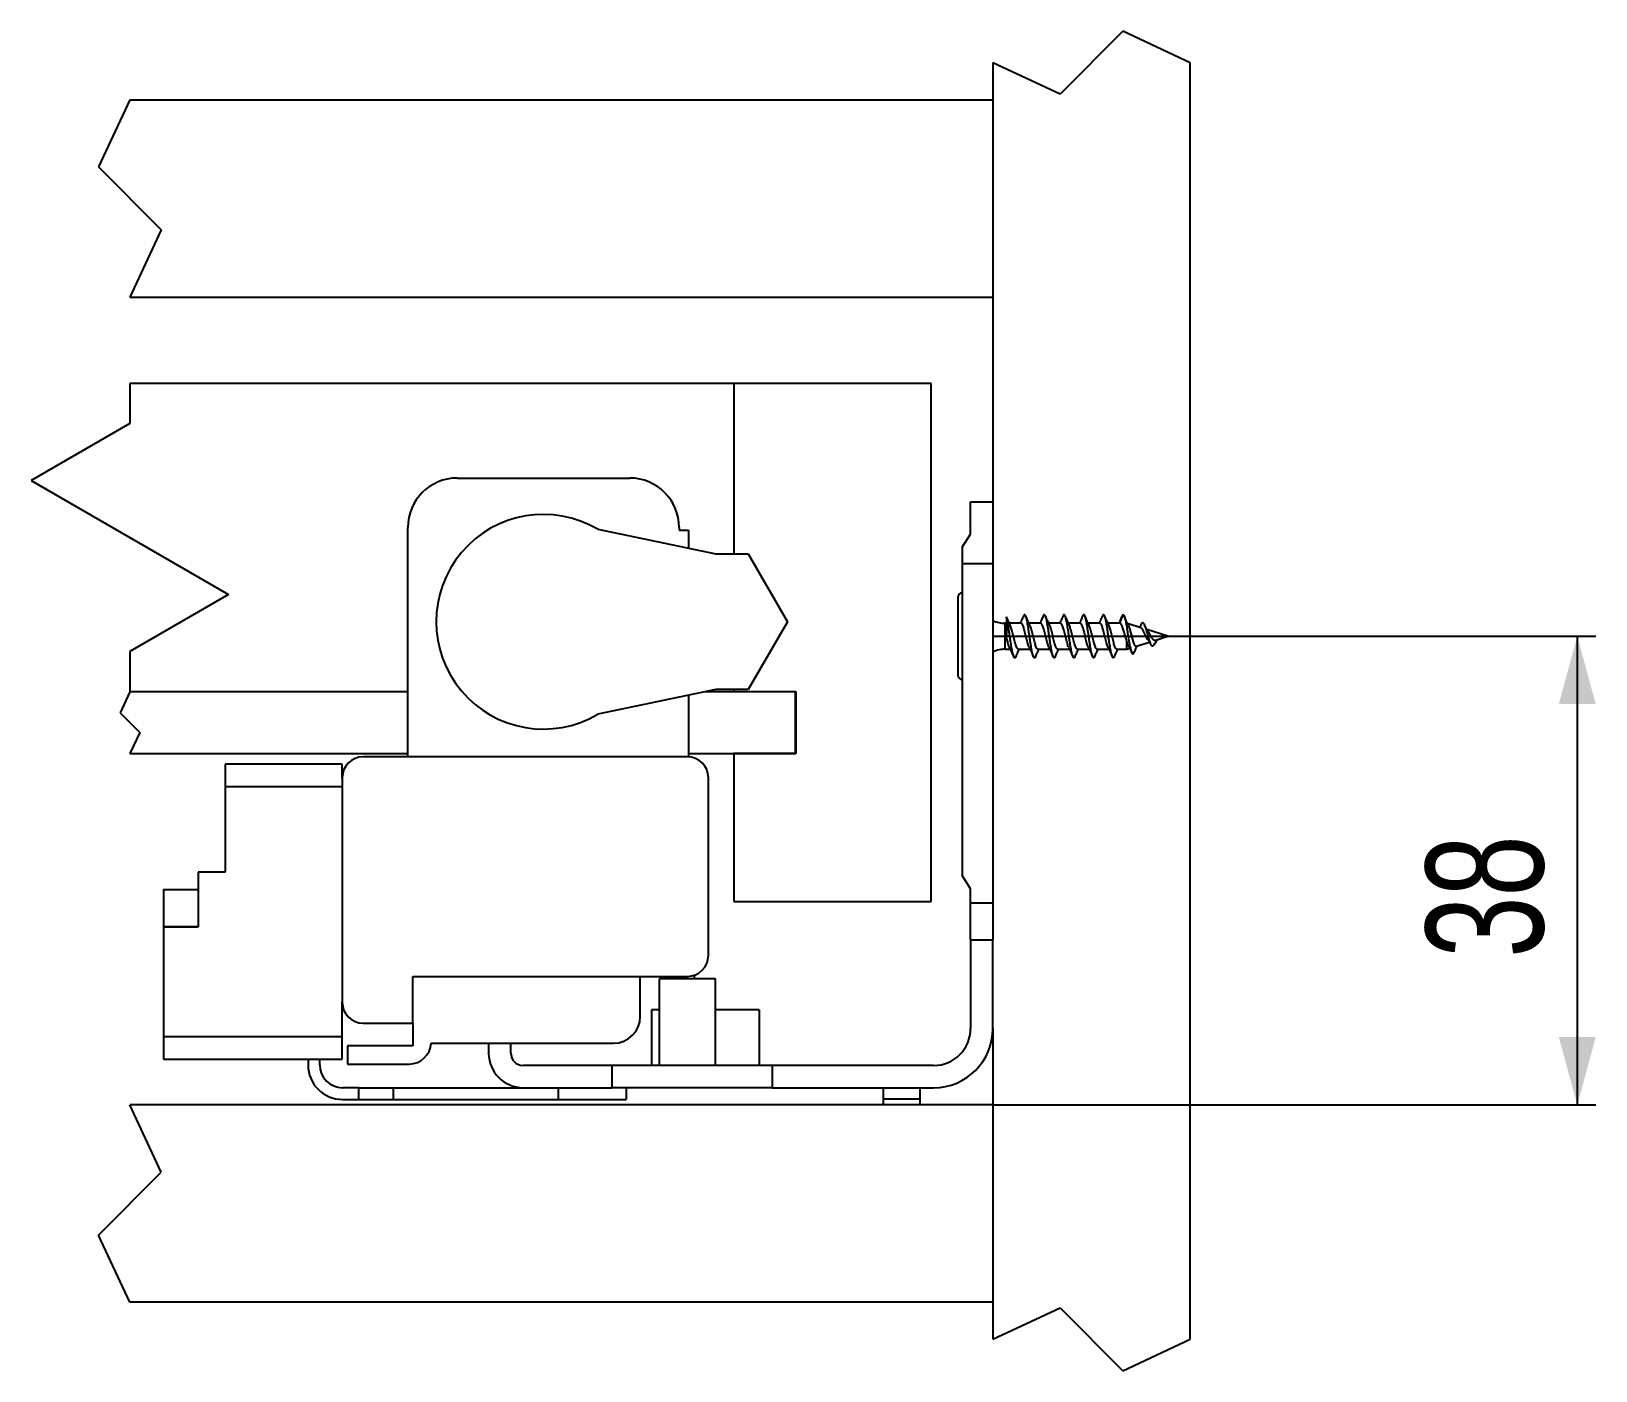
# Model space of a CAD drawing. Header units: millimetres. Extents: x 373 to 500, y 243 to 351.
import ezdxf

# ---------------------------------------------------------------- set-up
doc = ezdxf.new("R2010")
doc.units = ezdxf.units.MM
doc.layers.add('BEMAßUNG', color=7, linetype='Continuous')
doc.styles.add('SLDTEXTSTYLE0', font='TXT', dxfattribs={"width": 0.7})
doc.dimstyles.new('SLDDIMSTYLE0', dxfattribs={"dimtxt": 9.915674, "dimasz": 5.5, "dimexe": 0, "dimexo": 0.0625, "dimgap": 2.478918, "dimtad": 1, "dimdec": 3, "dimrnd": 1e-09, "dimzin": 12, "dimdsep": 46, "dimtxsty": 'SLDTEXTSTYLE0', "dimsah": 1, "dimcen": 0.09, "dimadec": 0, "dimazin": 3, "dimtfac": 1, "dimtofl": 0, "dimtmove": 0, "dimatfit": 3, "dimfxl": 1, "dimfrac": 2, "dimtolj": 1, "dimtzin": 12, "dimarcsym": 0})

# ---------------------------------------------------------------- blocks, each defined once
blk = doc.blocks.new('_D')
at = {"layer": 'BEMAßUNG', "transparency": 16777216}
for p, q in [((451, 302.25), (499.91, 302.25)), ((498.41, 302.25), (498.41, 264.25)), ((451, 264.25), (499.91, 264.25))]:
    blk.add_line(p, q, dxfattribs=at)
for points in [[(498.41, 302.25), (496.91, 296.75), (499.91, 296.75)], [(498.41, 264.25), (499.91, 269.75), (496.91, 269.75)]]:
    blk.add_solid(points, dxfattribs=at)
at = {"layer": 'BEMAßUNG', "transparency": 16777216, "insert": (486.13, 276.19), "char_height": 9.525, "attachment_point": 1, "rotation": 90, "style": 'SLDTEXTSTYLE0'}
blk.add_mtext('38', dxfattribs=at)

msp = doc.modelspace()

# ---------------------------------------------------------------- linework, layer by layer
at = {"color": 7, "linetype": 'Continuous', "lineweight": 25}
for p, q in [((461.5441, 351.2941), (456.4559, 346.2059)), ((467, 348.75), (461.5441, 351.2941)), ((451, 348.75), (451, 345.75)), ((456.4559, 346.2059), (451, 348.75)), ((467, 245.25), (467, 348.75)), ((381, 345.75), (378.4559, 340.2941)), ((381, 345.75), (451, 345.75)), ((451, 345.75), (451, 329.75)), ((378.4559, 340.2941), (383.5441, 335.2059)), ((383.5441, 335.2059), (381, 329.75)), ((381, 329.75), (451, 329.75)), ((451, 329.75), (451, 313.15)), ((381, 322.75), (381, 319.4926)), ((430, 322.75), (381, 322.75)), ((446, 322.75), (430, 322.75)), ((430, 322.75), (430, 308.925)), ((446, 280.75), (446, 322.75)), ((381, 319.4926), (373, 314.8738)), ((373, 314.8738), (389, 305.6362)), ((407.55, 315.075), (421.55, 315.075)), ((449.2, 310.53), (449.2, 313.15)), ((449.2, 313.15), (451, 313.15)), ((451, 313.15), (451, 308.15)), ((403.55, 292.475), (403.55, 311.075)), ((425.55, 311.075), (425.55, 310.855)), ((418.9611, 310.9196), (428.5419, 308.925)), ((425.55, 310.855), (426.3177, 310.855)), ((426.3177, 310.855), (426.3177, 309.388)), ((448.5, 309.4605), (449.2, 310.53)), ((428.5419, 308.925), (431.1553, 308.925)), ((431.1553, 308.925), (434.3563, 303.425)), ((448.5, 309.4605), (448.5, 308.15)), ((448.5, 308.15), (451, 308.15)), ((448.5, 308.15), (448.5, 282.8395)), ((451, 308.15), (451, 280.65)), ((389, 305.6362), (381, 301.0174)), ((448.2, 299.02), (448.2, 305.48)), ((434.3563, 303.425), (431.1553, 297.925)), ((461.2899, 303.3), (461.5799, 304)), ((452.1, 303.3), (452.0102, 303.3)), ((453.29, 303.3), (452.3383, 303.3)), ((454.89, 303.3), (453.9377, 303.3)), ((456.4898, 303.3), (455.5372, 303.3)), ((458.0899, 303.3), (457.1383, 303.3)), ((459.6901, 303.3), (458.7373, 303.3)), ((461.2899, 303.3), (460.3382, 303.3)), ((463.0043, 302.9423), (461.9254, 303.2825)), ((465.2, 302.25), (463.4994, 302.7862)), ((464.216, 301.9398), (465.2, 302.25)), ((381, 301.0174), (381, 297.76)), ((452.0102, 301.2), (452.4215, 301.2)), ((453.0699, 301.2), (454.0225, 301.2)), ((454.6697, 301.2), (455.6226, 301.2)), ((456.2698, 301.2), (457.2225, 301.2)), ((457.87, 301.2), (458.8225, 301.2)), ((459.4697, 301.2), (460.422, 301.2)), ((461.0697, 301.2), (461.8698, 301.2)), ((461.8698, 301.2), (461.8698, 301.8516)), ((461.8698, 301.2), (462.0982, 301.272)), ((462.6361, 301.4416), (463.6983, 301.7765)), ((464.0881, 301.5791), (464.0927, 301.5871)), ((464.3014, 301.9667), (464.1299, 301.6516)), ((381, 297.75), (380.205, 296.045)), ((381, 297.76), (403.55, 297.76)), ((403.55, 297.75), (381, 297.75)), ((428.5419, 297.925), (418.9611, 295.9304)), ((426.3177, 297.462), (426.3177, 292.475)), ((435, 297.75), (427.7013, 297.75)), ((427.7493, 297.76), (430, 297.76)), ((431.1553, 297.925), (428.5419, 297.925)), ((430, 297.925), (430, 297.76)), ((430, 297.76), (435.01, 297.76)), ((435, 292.75), (435, 297.75)), ((435.01, 297.76), (435.01, 292.74)), ((380.205, 296.045), (381.795, 294.455)), ((381.795, 294.455), (381, 292.75)), ((381, 292.75), (403.55, 292.75)), ((426.225, 292.475), (399.925, 292.475)), ((426.3177, 292.475), (426.225, 292.475)), ((426.3177, 292.75), (435, 292.75)), ((430, 292.74), (430, 280.75)), ((435.01, 292.74), (430, 292.74)), ((398.225, 291.875), (388.725, 291.875)), ((388.725, 291.875), (388.725, 290.075)), ((398.225, 290.775), (398.225, 291.875)), ((398.225, 290.775), (398.225, 272.575)), ((427.925, 276.375), (427.925, 290.775)), ((388.725, 290.075), (398.225, 290.075)), ((388.725, 290.075), (388.725, 283.125)), ((386.525, 283.125), (386.525, 278.7)), ((388.725, 283.125), (386.525, 283.125)), ((449.2, 281.77), (448.5, 282.8395)), ((449.2, 280.65), (449.2, 281.77)), ((383.725, 281.72), (386.525, 281.72)), ((383.725, 281.72), (383.725, 278.7199)), ((430, 280.75), (446, 280.75)), ((449.2, 280.65), (451, 280.65)), ((449.2, 277.65), (449.2, 280.65)), ((451, 280.65), (451, 277.65)), ((383.725, 278.7199), (383.725, 278.7)), ((383.725, 278.7199), (386.525, 278.7199)), ((383.725, 278.7), (383.725, 269.775)), ((383.725, 278.7), (386.525, 278.7)), ((449.2, 277.65), (451, 277.65)), ((449.2, 277.65), (449.2, 270.45)), ((451, 270.45), (451, 277.65)), ((403.955, 270.875), (403.955, 274.675)), ((403.955, 274.675), (426.225, 274.675)), ((422.405, 271.44), (422.405, 274.675)), ((423.95, 267.45), (423.95, 274.475)), ((428.5, 274.475), (423.95, 274.475)), ((425.525, 274.675), (425.525, 274.475)), ((426.775, 274.7664), (426.775, 274.475)), ((428.5, 267.45), (428.5, 274.475)), ((398.225, 269.775), (398.225, 272.575)), ((423.3, 271.95), (423.3, 267.45)), ((423.95, 271.95), (423.3, 271.95)), ((432.05, 271.95), (428.5, 271.95)), ((432.05, 271.95), (432.05, 267.45)), ((399.925, 270.875), (403.955, 270.875)), ((403.955, 270.875), (403.955, 269.055)), ((451, 270.45), (451, 245.25)), ((383.725, 269.775), (383.725, 267.975)), ((398.225, 269.775), (383.725, 269.775)), ((398.225, 267.975), (398.225, 269.775)), ((398.655, 269.055), (398.655, 267.57)), ((403.955, 269.055), (398.655, 269.055)), ((405.4372, 269.255), (420.22, 269.255)), ((410.1, 269.255), (410.1, 268.45)), ((411.9, 268.45), (411.9, 269.255)), ((383.725, 267.975), (398.225, 267.975)), ((395.45, 267.975), (395.45, 267.5)), ((396.4, 267.5), (396.4, 267.975)), ((398.655, 267.57), (403.655, 267.57)), ((420.1, 267.45), (412.9, 267.45)), ((420.1, 267.45), (420.1, 265.65)), ((433.1, 267.45), (420.1, 267.45)), ((433.1, 267.45), (433.1, 265.65)), ((446.2, 267.45), (433.1, 267.45)), ((399.5505, 265.65), (398.25, 265.65)), ((399.5505, 265.65), (402.35, 265.65)), ((399.5505, 265.65), (399.5505, 264.7)), ((402.35, 265.65), (402.35, 264.7)), ((402.35, 265.65), (412.9, 265.65)), ((412.9, 265.65), (420.1, 265.65)), ((415.75, 265.65), (415.75, 264.7)), ((433.1, 265.65), (420.1, 265.65)), ((421.25, 265.65), (421.25, 264.7)), ((433.1, 265.65), (446.2, 265.65)), ((442.1, 265.65), (442.1, 264.75)), ((445.1, 264.75), (445.1, 265.65)), ((451, 264.25), (381, 264.25)), ((383.5441, 258.7941), (381, 264.25)), ((398.25, 264.7), (399.5505, 264.7)), ((399.5505, 264.7), (402.35, 264.7)), ((402.35, 264.7), (415.75, 264.7)), ((415.75, 264.7), (421.25, 264.7)), ((442.1, 264.75), (442.1, 264.25)), ((442.1, 264.75), (445.1, 264.75)), ((445.1, 264.25), (445.1, 264.75)), ((451, 264.25), (451, 248.25)), ((378.4559, 253.7059), (383.5441, 258.7941)), ((381, 248.25), (378.4559, 253.7059)), ((451, 248.25), (381, 248.25)), ((451, 245.25), (456.4559, 247.7941)), ((456.4559, 247.7941), (461.5441, 242.7059)), ((461.5441, 242.7059), (467, 245.25))]:
    msp.add_line(p, q, dxfattribs=at)
at = {"color": 8, "linetype": 'Continuous', "lineweight": 25}
msp.add_line((452.0102, 301.2), (452.0102, 303.3), dxfattribs=at)
at = {"color": 7, "linetype": 'Continuous', "lineweight": 25, "flags": 128}
msp.add_lwpolyline([(463.0416, 303.239), (463.078, 303.3039), (463.1258, 303.3498), (463.1736, 303.3558), (463.2214, 303.3221), (463.2693, 303.252), (463.3171, 303.1496), (463.3649, 303.019), (463.4127, 302.8661), (463.4605, 302.6973), (463.5083, 302.5193), (463.5561, 302.3388), (463.6039, 302.1622), (463.6518, 301.9957), (463.7115, 301.811), (463.7713, 301.6598), (463.831, 301.5491), (463.8908, 301.4835), (463.9506, 301.4631), (464.0103, 301.4876), (464.0701, 301.5525), (464.1299, 301.6516), (464.1299, 301.6516)], dxfattribs=at)
at = {"color": 7, "linetype": 'Continuous', "lineweight": 25}
for centre, radius, start, end in [((407.55, 311.075), 4, 90, 180), ((421.55, 311.075), 4, 0, 90), ((414.5427, 303.425), 8.7, 59.479034, 300.520966), ((448.47, 305.48), 0.27, 83.62063, 180), ((452.0102, 305.6621), 2.3621, 244.678809, 270), ((452.0102, 298.8379), 2.3621, 90, 115.321191), ((448.47, 299.02), 0.27, 180, 276.37937), ((399.925, 290.775), 1.7, 90, 180), ((426.225, 290.775), 1.7, 0, 90), ((426.225, 276.375), 1.7, 270, 0), ((399.925, 272.575), 1.7, 180, 270), ((420.22, 271.44), 2.185, 270, 0), ((446.2, 270.45), 3, 270, 0), ((446.2, 270.45), 4.8, 270, 0), ((403.655, 269.355), 1.785, 270, 356.788471), ((412.9, 268.45), 2.8, 180, 270), ((412.9, 268.45), 1, 180, 270), ((398.25, 267.5), 2.8, 180, 270), ((398.25, 267.5), 1.85, 180, 270)]:
    msp.add_arc(centre, radius, start, end, dxfattribs=at)
for points, knots in [([(452.1, 303.8104), (452.1, 303.7379), (452.1, 303.5929), (452.1, 303.361), (452.1, 303.1353), (452.1, 302.922), (452.1, 302.7055), (452.1, 302.512), (452.1, 302.344), (452.1, 302.2524), (452.1, 302.2066)], [0, 0, 0, 0, 0.16350181, 0.3269593, 0.45014578, 0.5733043, 0.69673554, 0.82013254, 0.91010898, 1, 1, 1, 1]), ([(452.8676, 300.604), (452.8545, 300.5775), (452.8281, 300.5244), (452.79, 300.4954), (452.7533, 300.5037), (452.7138, 300.5534), (452.6734, 300.6439), (452.6332, 300.7725), (452.5944, 300.9345), (452.5578, 301.1264), (452.5186, 301.3452), (452.4783, 301.5877), (452.4379, 301.8459), (452.3989, 302.111), (452.3623, 302.3783), (452.3234, 302.6436), (452.2831, 302.9022), (452.2427, 303.1455), (452.2047, 303.3584), (452.1704, 303.5392), (452.136, 303.692), (452.1121, 303.7707), (452.1, 303.8104)], [0, 0, 0, 0, 0.05016209, 0.10065754, 0.15056739, 0.20149236, 0.25295337, 0.30431138, 0.3549352, 0.40479654, 0.45561569, 0.50704575, 0.55845006, 0.60919389, 0.65904311, 0.70974787, 0.76113776, 0.81257917, 0.86343455, 0.90838358, 0.95383475, 1, 1, 1, 1]), ([(452.4071, 303.1528), (452.3527, 303.2678), (452.2488, 303.4876), (452.1494, 303.7123), (452.102, 303.8194)], [0, 0, 0, 0, 0.52316879, 1, 1, 1, 1]), ([(453.4922, 303.8965), (453.4398, 303.7785), (453.3589, 303.5961), (453.2683, 303.3971), (453.2303, 303.317), (453.2222, 303.3)], [0, 0, 0, 0, 0.59056511, 0.912934, 1, 1, 1, 1]), ([(454.4675, 300.6046), (454.455, 300.5788), (454.4291, 300.5259), (454.3915, 300.4959), (454.3548, 300.5025), (454.3154, 300.5507), (454.275, 300.6395), (454.2348, 300.7667), (454.1959, 300.9274), (454.1593, 301.1182), (454.1202, 301.336), (454.0799, 301.5776), (454.0395, 301.8353), (454.0004, 302.1003), (453.9638, 302.3677), (453.925, 302.6331), (453.8847, 302.8921), (453.8443, 303.1362), (453.805, 303.3571), (453.7683, 303.5512), (453.7298, 303.7157), (453.6896, 303.8472), (453.6492, 303.9409), (453.6096, 303.9935), (453.5727, 304.0066), (453.5345, 303.9749), (453.5071, 303.9362), (453.4929, 303.8974), (453.4921, 303.8953)], [0, 0, 0, 0, 0.03779056, 0.0775795, 0.11685709, 0.15692276, 0.19743015, 0.23787672, 0.27776454, 0.31701348, 0.35699358, 0.39747419, 0.43795479, 0.4779349, 0.51718384, 0.55707166, 0.59751823, 0.63802562, 0.67809129, 0.71736888, 0.75715782, 0.79756313, 0.83809003, 0.87823448, 0.91756933, 0.95725289, 0.99760978, 1, 1, 1, 1]), ([(454.0073, 303.1524), (453.9705, 303.2298), (453.915, 303.3466), (453.8398, 303.5109), (453.763, 303.6807), (453.7051, 303.8116), (453.6675, 303.8967)], [0, 0, 0, 0, 0.31600823, 0.47731717, 0.66037342, 1, 1, 1, 1]), ([(455.0921, 303.8964), (455.0696, 303.8455), (455.0211, 303.7354), (454.942, 303.5594), (454.8746, 303.4107), (454.833, 303.3229), (454.8221, 303.3)], [0, 0, 0, 0, 0.25470221, 0.54955504, 0.88246623, 1, 1, 1, 1]), ([(456.0675, 300.6052), (456.0555, 300.5801), (456.0302, 300.5274), (455.9929, 300.4965), (455.9563, 300.5014), (455.917, 300.548), (455.8766, 300.6352), (455.8363, 300.7609), (455.7974, 300.9204), (455.7608, 301.11), (455.7218, 301.3267), (455.6815, 301.5676), (455.6411, 301.8248), (455.6019, 302.0896), (455.5653, 302.357), (455.5266, 302.6226), (455.4864, 302.882), (455.446, 303.1268), (455.4065, 303.3487), (455.3698, 303.544), (455.3314, 303.7097), (455.2912, 303.8426), (455.2508, 303.9379), (455.2111, 303.9922), (455.1741, 304.0068), (455.1361, 303.977), (455.1082, 303.938), (455.0934, 303.8981), (455.092, 303.8944)], [0, 0, 0, 0, 0.03614321, 0.07596474, 0.11522851, 0.1552653, 0.19576345, 0.23622104, 0.27613926, 0.31538393, 0.3553329, 0.39580184, 0.43629106, 0.47629933, 0.51555355, 0.55540804, 0.59584053, 0.63635411, 0.67644569, 0.7157381, 0.75549153, 0.79588037, 0.83641103, 0.87657909, 0.9159383, 0.9555842, 0.99592225, 1, 1, 1, 1]), ([(455.6072, 303.1527), (455.5829, 303.2036), (455.5384, 303.2967), (455.479, 303.4251), (455.4342, 303.5233), (455.3973, 303.605), (455.3609, 303.686), (455.3165, 303.7857), (455.2842, 303.8589), (455.2666, 303.8988)], [0, 0, 0, 0, 0.20809535, 0.38083202, 0.51683289, 0.60175257, 0.70821261, 0.84085321, 1, 1, 1, 1]), ([(456.6934, 303.8992), (456.6346, 303.7658), (456.5458, 303.5643), (456.4529, 303.3668), (456.4214, 303.3)], [0, 0, 0, 0, 0.66180051, 1, 1, 1, 1]), ([(457.6678, 300.6062), (457.6562, 300.5817), (457.6313, 300.529), (457.5944, 300.4972), (457.5578, 300.5004), (457.5186, 300.5453), (457.4783, 300.6309), (457.4379, 300.7552), (457.3989, 300.9134), (457.3623, 301.1019), (457.3234, 301.3176), (457.2831, 301.5576), (457.2427, 301.8144), (457.2034, 302.0789), (457.1668, 302.3463), (457.1282, 302.612), (457.088, 302.8718), (457.0476, 303.1174), (457.008, 303.3403), (456.9712, 303.5367), (456.9329, 303.7037), (456.8928, 303.838), (456.8524, 303.9349), (456.8127, 303.9908), (456.7756, 304.0071), (456.7377, 303.9789), (456.7097, 303.9408), (456.6947, 303.901), (456.6932, 303.897)], [0, 0, 0, 0, 0.03482657, 0.07471948, 0.11401155, 0.15405839, 0.19458665, 0.23509461, 0.2750821, 0.3143646, 0.35432131, 0.39481791, 0.4353551, 0.47543049, 0.51473212, 0.55459204, 0.59504975, 0.6356089, 0.67576541, 0.71511482, 0.75487141, 0.79528304, 0.83585684, 0.87608762, 0.91551342, 0.95516025, 0.99551865, 1, 1, 1, 1]), ([(457.2071, 303.1529), (457.1526, 303.2683), (457.0368, 303.5135), (456.9262, 303.7639), (456.8676, 303.8966)], [0, 0, 0, 0, 0.47019056, 1, 1, 1, 1]), ([(458.2922, 303.8966), (458.2685, 303.8429), (458.2257, 303.746), (458.1678, 303.6166), (458.1204, 303.5118), (458.0739, 303.4104), (458.0418, 303.3406), (458.0228, 303.3007), (458.0225, 303.3)], [0, 0, 0, 0, 0.26842059, 0.48416331, 0.64847017, 0.79596399, 0.99654423, 1, 1, 1, 1]), ([(459.2677, 300.6066), (459.2567, 300.5829), (459.2323, 300.5306), (459.1959, 300.4979), (459.1593, 300.4995), (459.1202, 300.5427), (459.0799, 300.6267), (459.0395, 300.7495), (459.0004, 300.9064), (458.9638, 301.0938), (458.925, 301.3084), (458.8847, 301.5476), (458.8443, 301.8039), (458.805, 302.0683), (458.7683, 302.3356), (458.7298, 302.6014), (458.6896, 302.8617), (458.6492, 303.108), (458.6096, 303.3319), (458.5727, 303.5294), (458.5345, 303.6976), (458.4945, 303.8333), (458.454, 303.9318), (458.4142, 303.9894), (458.377, 304.0071), (458.3393, 303.9809), (458.3103, 303.9418), (458.2945, 303.8998), (458.292, 303.8933)], [0, 0, 0, 0, 0.03308103, 0.07296156, 0.11220333, 0.15217612, 0.19264932, 0.23312252, 0.27309531, 0.31233708, 0.35221761, 0.39265678, 0.43315676, 0.47321511, 0.51248551, 0.55226718, 0.5926651, 0.63318459, 0.67332169, 0.71264935, 0.75232565, 0.79267516, 0.83320685, 0.87341583, 0.91282932, 0.95239386, 0.99268784, 1, 1, 1, 1]), ([(458.8073, 303.1524), (458.791, 303.1864), (458.7617, 303.2476), (458.7233, 303.3297), (458.695, 303.3908), (458.6746, 303.435), (458.6541, 303.4797), (458.6256, 303.5424), (458.5839, 303.6346), (458.5296, 303.7559), (458.4897, 303.8464), (458.4676, 303.8966)], [0, 0, 0, 0, 0.13897475, 0.25001219, 0.33233137, 0.38542482, 0.42854748, 0.51485873, 0.63837397, 0.79976994, 1, 1, 1, 1]), ([(459.893, 303.8984), (459.8342, 303.7648), (459.7455, 303.5634), (459.6527, 303.3664), (459.6214, 303.3)], [0, 0, 0, 0, 0.66330414, 1, 1, 1, 1]), ([(460.8671, 300.6059), (460.8568, 300.5834), (460.8332, 300.5319), (460.7974, 300.4987), (460.7608, 300.4986), (460.7218, 300.5402), (460.6815, 300.6226), (460.6411, 300.7439), (460.6019, 300.8996), (460.5653, 301.0857), (460.5266, 301.2994), (460.4864, 301.5376), (460.446, 301.7934), (460.4065, 302.0576), (460.3698, 302.3249), (460.3314, 302.5909), (460.2912, 302.8514), (460.2508, 303.0985), (460.2111, 303.3234), (460.1741, 303.5221), (460.1361, 303.6915), (460.0961, 303.8286), (460.0556, 303.9286), (460.0158, 303.9879), (459.9785, 304.0072), (459.9408, 303.9827), (459.9117, 303.9442), (459.8955, 303.902), (459.8928, 303.8949)], [0, 0, 0, 0, 0.03090266, 0.07087138, 0.1101657, 0.15016521, 0.19068535, 0.23122579, 0.27128467, 0.31058855, 0.35049346, 0.3909771, 0.43154194, 0.47168423, 0.51102635, 0.55083007, 0.59127001, 0.63185194, 0.67207082, 0.71147982, 0.75117588, 0.79156495, 0.83215665, 0.8724452, 0.91194967, 0.95153171, 0.99186281, 1, 1, 1, 1]), ([(460.4071, 303.1528), (460.3561, 303.2608), (460.2401, 303.5063), (460.1294, 303.7567), (460.0674, 303.897)], [0, 0, 0, 0, 0.43989357, 1, 1, 1, 1]), ([(461.4935, 303.8995), (461.4695, 303.8453), (461.4264, 303.7475), (461.3679, 303.6169), (461.3202, 303.5115), (461.2737, 303.4102), (461.2417, 303.3404), (461.2228, 303.3006), (461.2225, 303.3)], [0, 0, 0, 0, 0.27023465, 0.48662241, 0.65070973, 0.7974185, 0.99679159, 1, 1, 1, 1]), ([(461.5799, 304), (461.5675, 303.9955), (461.5424, 303.9865), (461.5129, 303.9462), (461.4964, 303.9035), (461.4933, 303.8955)], [0, 0, 0, 0, 0.44342049, 0.89544839, 1, 1, 1, 1]), ([(461.5799, 304), (461.5931, 303.9904), (461.6195, 303.9714), (461.6594, 303.89), (461.6992, 303.7739), (461.7391, 303.6221), (461.7789, 303.4391), (461.8188, 303.2308), (461.8586, 303.0029), (461.8984, 302.7611), (461.9383, 302.5113), (461.9781, 302.2603), (462.018, 302.014), (462.0578, 301.7782), (462.0976, 301.5592), (462.1375, 301.3617), (462.1773, 301.1894), (462.2198, 301.0371), (462.2649, 300.9165), (462.3127, 300.8387), (462.3605, 300.8104), (462.4083, 300.8375), (462.4453, 300.8875), (462.4665, 300.9415), (462.4716, 300.9544)], [0, 0, 0, 0, 0.04943417, 0.09843252, 0.14700386, 0.19512436, 0.24277593, 0.28999189, 0.33678127, 0.38312055, 0.42899137, 0.47442677, 0.51943607, 0.56399606, 0.60808813, 0.65174504, 0.69497637, 0.73775926, 0.78846172, 0.83854613, 0.88800493, 0.93680113, 0.98495956, 1, 1, 1, 1]), ([(461.9921, 303.1366), (461.9542, 303.219), (461.8977, 303.3415), (461.8212, 303.5136), (461.7465, 303.683), (461.6905, 303.8126), (461.6554, 303.8938)], [0, 0, 0, 0, 0.32915737, 0.48945271, 0.67999387, 1, 1, 1, 1]), ([(452.3534, 301.3507), (452.3456, 301.3656), (452.3203, 301.4139), (452.2804, 301.535), (452.232, 301.6947), (452.185, 301.8647), (452.1414, 302.0328), (452.1137, 302.149), (452.1, 302.2066)], [0, 0, 0, 0, 0.09057296, 0.29274435, 0.49723633, 0.66598028, 0.83442797, 1, 1, 1, 1]), ([(453.0699, 301.2008), (453.0692, 301.2005), (453.0517, 301.1934), (453.0172, 301.2196), (452.9633, 301.2825), (452.9098, 301.3909), (452.8602, 301.5335), (452.8086, 301.706), (452.7547, 301.9022), (452.7015, 302.1121), (452.6523, 302.3277), (452.6, 302.5399), (452.5461, 302.7414), (452.4933, 302.92), (452.4491, 303.061), (452.419, 303.1238), (452.4063, 303.1504)], [0, 0, 0, 0, 0.00304653, 0.08076784, 0.16011024, 0.23922732, 0.31643909, 0.39453713, 0.47397005, 0.55287807, 0.62990963, 0.70834127, 0.7878165, 0.86646929, 0.94345167, 1, 1, 1, 1]), ([(453.9531, 301.3489), (453.9503, 301.3538), (453.9299, 301.3895), (453.8938, 301.4926), (453.8436, 301.6546), (453.7899, 301.8455), (453.7362, 302.0524), (453.6861, 302.2673), (453.6351, 302.4813), (453.5813, 302.6866), (453.5278, 302.873), (453.4784, 303.0332), (453.4266, 303.1615), (453.3727, 303.2502), (453.3265, 303.2968), (453.2998, 303.2954), (453.29, 303.2949)], [0, 0, 0, 0, 0.01229816, 0.09014584, 0.16760657, 0.24687839, 0.32615022, 0.40361095, 0.48145863, 0.56085694, 0.63995481, 0.71713724, 0.79535112, 0.87482796, 0.95370505, 1, 1, 1, 1]), ([(454.6697, 301.2039), (454.6571, 301.2047), (454.6278, 301.2067), (454.5785, 301.2612), (454.5246, 301.3566), (454.4736, 301.4904), (454.4235, 301.6552), (454.3698, 301.8453), (454.3161, 302.0525), (454.266, 302.2673), (454.215, 302.4813), (454.1612, 302.6867), (454.1077, 302.8725), (454.0585, 303.0346), (454.0241, 303.1136), (454.0069, 303.1532)], [0, 0, 0, 0, 0.05881993, 0.13793811, 0.21735682, 0.2952245, 0.37270512, 0.45199731, 0.5312895, 0.60877012, 0.6866378, 0.76605651, 0.84517469, 0.92237695, 1, 1, 1, 1]), ([(455.5533, 301.348), (455.5379, 301.3819), (455.5053, 301.4539), (455.4583, 301.6069), (455.405, 301.7897), (455.3511, 301.9935), (455.2995, 302.2068), (455.25, 302.4221), (455.1964, 302.6305), (455.1426, 302.8233), (455.0918, 302.9914), (455.0415, 303.1292), (454.9878, 303.2296), (454.9362, 303.2904), (454.9046, 303.2954), (454.89, 303.2978)], [0, 0, 0, 0, 0.06881394, 0.14585584, 0.22477444, 0.30421801, 0.38232651, 0.45954864, 0.53867633, 0.61802937, 0.6957611, 0.77329404, 0.85258384, 0.93179851, 1, 1, 1, 1]), ([(456.2698, 301.2053), (456.262, 301.2042), (456.2373, 301.2008), (456.1935, 301.242), (456.1396, 301.3255), (456.0873, 301.4496), (456.0382, 301.6062), (455.9849, 301.7898), (455.931, 301.9935), (455.8794, 302.2068), (455.8299, 302.4221), (455.7763, 302.6303), (455.7225, 302.8238), (455.6716, 302.9896), (455.634, 303.1), (455.6115, 303.1408), (455.6066, 303.1498)], [0, 0, 0, 0, 0.03694952, 0.11563074, 0.19513472, 0.27359472, 0.35065415, 0.4295907, 0.50905235, 0.58717863, 0.66441832, 0.74356402, 0.82293511, 0.90068453, 0.9782351, 1, 1, 1, 1]), ([(457.1532, 301.351), (457.1427, 301.3722), (457.1147, 301.4284), (457.0725, 301.5604), (457.0201, 301.7357), (456.9662, 301.9352), (456.9134, 302.1464), (456.8644, 302.3621), (456.8115, 302.5731), (456.7576, 302.7716), (456.7054, 302.9472), (456.6562, 303.0938), (456.6029, 303.2065), (456.549, 303.2753), (456.5119, 303.3047), (456.4924, 303.2981), (456.4898, 303.2972)], [0, 0, 0, 0, 0.04681146, 0.12387515, 0.20233949, 0.28184786, 0.36053344, 0.43754792, 0.51630162, 0.59580394, 0.67418896, 0.75128544, 0.83028301, 0.90973092, 0.98777129, 1, 1, 1, 1]), ([(457.87, 301.2034), (457.8667, 301.2023), (457.8466, 301.1959), (457.8086, 301.2266), (457.7547, 301.2973), (457.7015, 301.4114), (457.6523, 301.5593), (457.6, 301.736), (457.5461, 301.9351), (457.4933, 302.1465), (457.4443, 302.3622), (457.3914, 302.573), (457.3375, 302.7719), (457.2853, 302.946), (457.2436, 303.0754), (457.2163, 303.1297), (457.2063, 303.1494)], [0, 0, 0, 0, 0.01529568, 0.09339981, 0.17283893, 0.25175311, 0.3287907, 0.40722846, 0.4867099, 0.56536883, 0.64235723, 0.72108425, 0.80055964, 0.87891811, 0.95598847, 1, 1, 1, 1]), ([(458.7531, 301.3507), (458.7475, 301.361), (458.7243, 301.4036), (458.6862, 301.5165), (458.6351, 301.6835), (458.5813, 301.8778), (458.5278, 302.0864), (458.4784, 302.3018), (458.4266, 302.5149), (458.3727, 302.718), (458.3195, 302.9006), (458.2705, 303.056), (458.218, 303.1787), (458.1641, 303.2604), (458.1211, 303.2999), (458.0971, 303.296), (458.0899, 303.2948)], [0, 0, 0, 0, 0.02476971, 0.10224187, 0.18010104, 0.25951108, 0.33862062, 0.41581444, 0.49403987, 0.57352844, 0.65241718, 0.72946345, 0.80801166, 0.88753048, 0.96615245, 1, 1, 1, 1]), ([(459.4697, 301.2016), (459.4544, 301.2045), (459.4221, 301.2106), (459.3698, 301.2737), (459.3161, 301.3757), (459.266, 301.5148), (459.215, 301.684), (459.1612, 301.8777), (459.1077, 302.0865), (459.0583, 302.3018), (459.0065, 302.5148), (458.9526, 302.7182), (458.8994, 302.8999), (458.8531, 303.0499), (458.8211, 303.1194), (458.8064, 303.1515)], [0, 0, 0, 0, 0.07134214, 0.15059516, 0.22984818, 0.30729053, 0.38511973, 0.46449921, 0.54357831, 0.62074243, 0.69893775, 0.77839573, 0.85725411, 0.93427074, 1, 1, 1, 1]), ([(460.3525, 301.348), (460.352, 301.3488), (460.3339, 301.3795), (460.2996, 301.4754), (460.2499, 301.6332), (460.1964, 301.8216), (460.1426, 302.0271), (460.0918, 302.2414), (460.0415, 302.456), (459.9878, 302.6627), (459.9341, 302.8519), (459.8842, 303.0156), (459.833, 303.148), (459.7791, 303.2418), (459.7306, 303.2942), (459.7019, 303.2953), (459.6901, 303.2957)], [0, 0, 0, 0, 0.0019287, 0.08012424, 0.15743241, 0.23664827, 0.31608974, 0.39390808, 0.47152741, 0.55090556, 0.63020849, 0.70765594, 0.7856682, 0.86516099, 0.94427802, 1, 1, 1, 1]), ([(461.0697, 301.2049), (461.0592, 301.2047), (461.0319, 301.2041), (460.9849, 301.2525), (460.931, 301.343), (460.8794, 301.4726), (460.8299, 301.634), (460.7763, 301.8214), (460.7225, 302.0271), (460.6717, 302.2414), (460.6214, 302.456), (460.5677, 302.6625), (460.514, 302.8526), (460.464, 303.0132), (460.4284, 303.1141), (460.4086, 303.1483), (460.4064, 303.152)], [0, 0, 0, 0, 0.04940284, 0.12831599, 0.20775408, 0.2858572, 0.363074, 0.44219623, 0.5215438, 0.59927016, 0.67679775, 0.75608208, 0.83529128, 0.91264719, 0.99056724, 1, 1, 1, 1]), ([(461.8698, 301.8516), (461.8526, 301.9095), (461.8182, 302.0255), (461.7661, 302.2093), (461.7136, 302.3935), (461.6624, 302.5739), (461.6106, 302.744), (461.5581, 302.8991), (461.5063, 303.034), (461.4552, 303.1456), (461.4037, 303.2285), (461.3478, 303.2878), (461.3103, 303.2957), (461.2899, 303.3)], [0, 0, 0, 0, 0.08941561, 0.17883216, 0.26828758, 0.35774123, 0.44716182, 0.53658417, 0.62602226, 0.71545931, 0.80481484, 0.89417224, 1, 1, 1, 1]), ([(461.9855, 303.1478), (461.9908, 303.1371), (462.0107, 303.0974), (462.0431, 303.0031), (462.0859, 302.8671), (462.1303, 302.7152), (462.174, 302.5525), (462.215, 302.3868), (462.2589, 302.2183), (462.3039, 302.0578), (462.3462, 301.9055), (462.3885, 301.771), (462.4336, 301.6546), (462.4775, 301.5613), (462.52, 301.4903), (462.5639, 301.4493), (462.6037, 301.4335), (462.6264, 301.4414), (462.6352, 301.4445)], [0, 0, 0, 0, 0.02664938, 0.09929034, 0.17015775, 0.24329871, 0.31090895, 0.38046675, 0.44776646, 0.51719792, 0.58194237, 0.64862777, 0.71197196, 0.77723395, 0.83949857, 0.90377387, 0.9627991, 1, 1, 1, 1]), ([(463.0418, 303.2429), (463.021, 303.2016), (462.9841, 303.1282), (462.9379, 303.0391), (462.9122, 302.991), (462.9032, 302.9742)], [0, 0, 0, 0, 0.45680865, 0.81001116, 1, 1, 1, 1]), ([(463.5779, 301.9596), (463.5701, 301.9701), (463.5457, 302.0027), (463.5078, 302.0706), (463.462, 302.1587), (463.415, 302.2534), (463.3687, 302.3552), (463.3235, 302.4587), (463.2773, 302.5589), (463.2313, 302.6534), (463.1861, 302.7408), (463.1412, 302.8162), (463.0947, 302.8777), (463.0494, 302.9195), (463.0196, 302.9407), (463.0046, 302.942), (463.0043, 302.9421)], [0, 0, 0, 0, 0.03506808, 0.10995215, 0.18207994, 0.25597714, 0.33376315, 0.41382479, 0.49181601, 0.57179843, 0.65431051, 0.73913756, 0.82371472, 0.91058249, 0.99791429, 1, 1, 1, 1]), ([(463.5958, 302.6205), (463.5925, 302.6255), (463.5749, 302.6519), (463.5483, 302.6982), (463.5188, 302.7503), (463.4926, 302.7986), (463.4617, 302.8571), (463.4179, 302.9433), (463.3603, 303.0606), (463.3183, 303.1506), (463.2949, 303.2009)], [0, 0, 0, 0, 0.02908834, 0.15380154, 0.24508763, 0.30431864, 0.40499239, 0.55303799, 0.75051184, 1, 1, 1, 1]), ([(463.5952, 302.6201), (463.5987, 302.6146), (463.6182, 302.584), (463.6555, 302.5209), (463.7037, 302.4339), (463.7491, 302.3447), (463.8001, 302.2559), (463.8516, 302.1728), (463.9006, 302.0947), (463.9518, 302.0337), (464.0038, 301.9863), (464.0519, 301.9497), (464.1077, 301.9306), (464.1633, 301.9265), (464.1995, 301.936), (464.2159, 301.9402)], [0, 0, 0, 0, 0.02095621, 0.1163865, 0.20008876, 0.28602021, 0.37145546, 0.45974523, 0.54085242, 0.62484522, 0.69828018, 0.7734637, 0.85193433, 0.93325677, 1, 1, 1, 1]), ([(452.3527, 301.347), (452.4037, 301.2391), (452.5197, 300.9938), (452.6304, 300.7433), (452.6924, 300.603)], [0, 0, 0, 0, 0.43969698, 1, 1, 1, 1]), ([(452.8676, 300.6035), (452.9218, 300.7258), (453.0042, 300.9113), (453.0949, 301.1102), (453.1309, 301.1861), (453.1375, 301.2)], [0, 0, 0, 0, 0.6117648, 0.92874625, 1, 1, 1, 1]), ([(453.9525, 301.3474), (453.9769, 301.2964), (454.0214, 301.2032), (454.0808, 301.0748), (454.1254, 300.9769), (454.1623, 300.8954), (454.1986, 300.8145), (454.2431, 300.7148), (454.2754, 300.6415), (454.293, 300.6016)], [0, 0, 0, 0, 0.2085674, 0.38133967, 0.51689621, 0.60151272, 0.70794628, 0.84065778, 1, 1, 1, 1]), ([(454.4675, 300.6032), (454.4925, 300.66), (454.5445, 300.7777), (454.6262, 300.9593), (454.6911, 301.1021), (454.7293, 301.1826), (454.7375, 301.2)], [0, 0, 0, 0, 0.28361322, 0.58772621, 0.91082575, 1, 1, 1, 1]), ([(455.5526, 301.3474), (455.5773, 301.2956), (455.6293, 301.1868), (455.7109, 301.0099), (455.7998, 300.8126), (455.8605, 300.6752), (455.8923, 300.6032)], [0, 0, 0, 0, 0.21469326, 0.45168151, 0.71272939, 1, 1, 1, 1]), ([(456.0674, 300.603), (456.0911, 300.6568), (456.1339, 300.7538), (456.192, 300.8835), (456.2395, 300.9884), (456.286, 301.0898), (456.318, 301.1595), (456.3369, 301.1994), (456.3372, 301.2)], [0, 0, 0, 0, 0.26865696, 0.48456212, 0.64899764, 0.79639361, 0.99668875, 1, 1, 1, 1]), ([(457.1525, 301.3475), (457.1715, 301.3079), (457.2057, 301.2364), (457.2506, 301.1399), (457.2847, 301.0662), (457.318, 300.9933), (457.3603, 300.9), (457.4208, 300.7652), (457.4666, 300.6615), (457.4925, 300.6028)], [0, 0, 0, 0, 0.16234545, 0.29263521, 0.38990432, 0.45972996, 0.58594236, 0.76565342, 1, 1, 1, 1]), ([(457.6676, 300.6036), (457.6917, 300.6582), (457.7424, 300.7731), (457.8232, 300.9526), (457.8889, 301.0975), (457.9284, 301.1806), (457.9376, 301.2)], [0, 0, 0, 0, 0.27306931, 0.57386639, 0.90060321, 1, 1, 1, 1]), ([(458.7525, 301.3476), (458.7687, 301.3137), (458.7977, 301.2531), (458.8355, 301.1725), (458.8626, 301.1139), (458.8815, 301.073), (458.9001, 301.0325), (458.9284, 300.9707), (458.9707, 300.8772), (459.0272, 300.7508), (459.0689, 300.6561), (459.0923, 300.6033)], [0, 0, 0, 0, 0.13801091, 0.2468186, 0.3256341, 0.3742028, 0.413122, 0.49695809, 0.62182734, 0.78895772, 1, 1, 1, 1]), ([(459.2675, 300.6033), (459.2852, 300.6434), (459.3175, 300.7167), (459.362, 300.8165), (459.3982, 300.8971), (459.4349, 300.9782), (459.4795, 301.0756), (459.5154, 301.1541), (459.5364, 301.1982), (459.5372, 301.2)], [0, 0, 0, 0, 0.2003519, 0.36678389, 0.49976244, 0.60519539, 0.77460652, 0.99063138, 1, 1, 1, 1]), ([(460.3525, 301.3475), (460.3893, 301.2702), (460.4449, 301.1532), (460.5201, 300.9887), (460.597, 300.8187), (460.6549, 300.6877), (460.6925, 300.6027)], [0, 0, 0, 0, 0.31595107, 0.47740462, 0.66063204, 1, 1, 1, 1]), ([(460.8668, 300.6018), (460.926, 300.736), (461.0147, 300.9376), (461.1074, 301.1343), (461.1383, 301.2)], [0, 0, 0, 0, 0.66611572, 1, 1, 1, 1]), ([(462.0194, 301.43), (462.0062, 301.4573), (461.9784, 301.5153), (461.9351, 301.6334), (461.8985, 301.7494), (461.8769, 301.8264), (461.8698, 301.8516)], [0, 0, 0, 0, 0.26165794, 0.55409223, 0.85462395, 1, 1, 1, 1]), ([(462.0188, 301.4297), (462.0266, 301.4146), (462.0411, 301.3863), (462.0652, 301.3385), (462.0962, 301.2762), (462.1402, 301.1866), (462.1985, 301.0658), (462.2416, 300.9742), (462.2657, 300.9232)], [0, 0, 0, 0, 0.09055858, 0.16891559, 0.2882439, 0.46551187, 0.70210369, 1, 1, 1, 1]), ([(462.4711, 300.9487), (462.4927, 300.9979), (462.5321, 301.0877), (462.5864, 301.2086), (462.6349, 301.3143), (462.6732, 301.3969), (462.6975, 301.447), (462.7054, 301.4635)], [0, 0, 0, 0, 0.2847231, 0.51850856, 0.70247868, 0.90215466, 1, 1, 1, 1]), ([(463.5767, 301.9588), (463.5812, 301.9528), (463.5975, 301.9312), (463.6292, 301.8855), (463.6766, 301.8137), (463.7366, 301.7151), (463.7796, 301.6377), (463.8035, 301.5947)], [0, 0, 0, 0, 0.05478504, 0.19930108, 0.40295544, 0.6684968, 1, 1, 1, 1]), ([(464.0927, 301.5871), (464.1016, 301.6029), (464.1207, 301.6363), (464.1408, 301.6721), (464.1514, 301.6911)], [0, 0, 0, 0, 0.46993659, 1, 1, 1, 1])]:
    msp.add_open_spline(points, degree=3, knots=knots, dxfattribs=at)

# ---------------------------------------------------------------- dimensions: what is measured, and where the dimension line sits
at = {"layer": 'BEMAßUNG'}
dim = msp.add_linear_dim(base=(498.4067, 264.25), p1=(451, 302.25), p2=(451, 264.25), angle=90, dimstyle='SLDDIMSTYLE0', dxfattribs=at)
dim.commit()
dim.dimension.update_dxf_attribs({"geometry": '_D', "text_midpoint": (498.4067, 283.25), "dimtype": 160})

doc.saveas('drawing.dxf')
